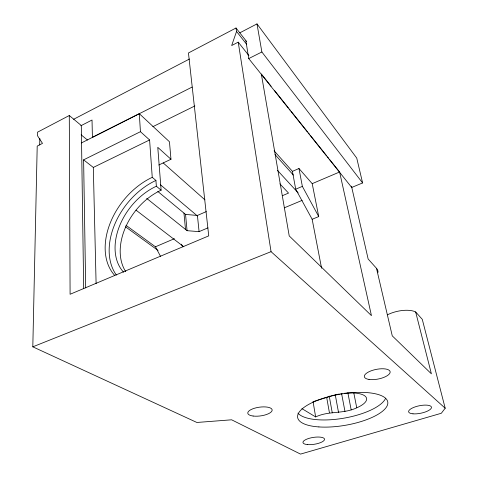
<?xml version="1.0" encoding="UTF-8"?>
<svg xmlns="http://www.w3.org/2000/svg" width="478" height="478" viewBox="0 0 478 478"><rect width="100%" height="100%" fill="white"/><g stroke="black" fill="none" stroke-linecap="round" stroke-linejoin="round"><path stroke-width="0.72" d="M39.686 144.977L39.823 138.327M387.473 314.817A19.921 8.461 -12.6 0 1 415.657 311.967L422.277 319.34L445.191 408.218L441.325 413.261L300.525 454.1L231.627 419.804L196.87 422.468L32.809 346.831L37.206 146.101L42.482 143.376L37.439 135.638L37.517 132.191L69.286 115.515L81.308 125.529L83.68 288.652M69.286 115.515L70.093 294.269L208.737 235.875L188.446 52.974L236.013 27.999L236.55 31.458L231.669 45.541L238.223 42.154L248.901 55.579M73.612 119.285L189.467 59.021M239.777 32.851L256.991 23.9L356.743 158.093L362.605 182.949L351.712 187.454L248.739 58.573L245.895 40.875M80.824 125.774L92.021 120.026L92.409 137.347L192.12 87.08M81.397 142.952L139.295 113.674L169.451 141.763L170.975 159.264L158.827 164.994M248.739 58.573L261.872 51.977L256.991 23.9M85.693 287.923L83.608 159.849L140.442 131.689L139.295 113.674M152.846 126.682L194.881 105.937M83.608 159.849L93.312 167.437L149.596 139.952L140.442 131.689M274.109 150.821L292.428 171.357L298.965 168.507L312.206 183.648L318.73 216.588L312.152 219.271L321.575 268.23M207.93 227.875L199.087 231.639L187.077 230.689L185.542 214.425L197.414 215.453L206.299 211.587M125.977 225.305L155.446 246.791L174.404 238.689M312.152 219.271L295.709 189.198L302.359 186.366L298.965 168.507M282.379 195.693L288.533 193.082L279.869 183.863M312.206 183.648L339.601 171.996L371.448 315.647L289.22 235.917L261.323 73.988L271.104 86.243M284.279 207.84L302.168 200.36M32.809 346.831L271.05 251.667L445.191 408.218M301.923 408.642L315.647 416.93C328.84 410.626 343.527 414.193 356.749 407.806A25.687 9.058 -9.9 0 0 365.724 396.722A25.687 9.058 -9.9 0 0 344.184 393.322M313.813 401.46L330.866 396.089A25.687 9.058 -9.9 0 1 336.715 394.541M125.517 226.817L158.081 250.466M136.015 210.147L183.797 246.773M146.71 198.388L187.077 230.689M81.158 134.85L87.516 140.048M157.788 191.439L185.888 214.694M149.596 139.952L152.249 177.338L155.924 180.439L156.36 186.229L161.116 190.196A54.952 38.843 -52.2 0 0 125.762 271.707M160.321 184.687L197.378 215.913M163.177 162.902L204.948 199.858M170.975 159.264L157.776 147.344L161.116 190.196M277.449 170.365L298.17 192.903M275.005 154.579L293.373 175.073M378.014 272.352A22.556 10.898 -12 0 0 376.497 268.319L368.144 259.01L351.659 186.952M274.366 90.324L288.348 107.825M289.28 108.99L290.212 110.161M291.144 111.326L307.45 131.743M308.382 132.908L309.314 134.079M310.246 135.244L326.558 155.661M327.49 156.826L328.422 157.997M329.354 159.162L339.601 171.996M236.55 31.458L246.678 44.37M236.013 27.999L246.582 41.532M261.872 51.977L362.605 182.949M302.359 186.366L318.73 216.588M155.446 246.791L160.638 256.584M181.413 244.204L182.727 246.738M415.657 311.967L431.395 373.832L392.265 335.855L376.497 268.319M351.432 186.193L351.712 187.454M353.786 392.838L356.749 407.806M347.853 392.761L351.169 409.831M341.645 393.92L344.961 411.403M335.281 394.93L338.526 412.424M292.428 171.357L295.709 189.198M329.223 396.035L332.258 412.825M326.665 397.338L329.42 412.705M313.036 401.496L315.647 416.93M238.223 42.154L271.05 251.667M197.414 215.453L199.087 231.639M183.97 213.128L185.494 229.416M93.312 167.437L96.102 283.591M337.384 394.404A25.687 9.058 -9.9 0 1 339.41 394.009M340.778 393.776A25.687 9.058 -9.9 0 1 342.152 393.573M385.632 398.216A45.488 16.055 -9.9 0 1 343.604 418.22A45.488 16.055 -9.9 0 1 297.961 413.135M114.624 275.316A63.413 44.311 -52.2 0 1 152.249 177.338M116.387 275.065A62.994 44.257 -52.2 0 1 155.924 180.439M123.587 272.197A55.424 38.909 -52.2 0 1 156.36 186.229M307.509 444.582A10.916 3.466 -8.9 0 0 324.508 439.646A10.916 3.466 -8.9 0 0 309.254 438.29A10.916 3.466 -8.9 0 0 307.509 444.582M412.992 413.823A11.645 3.806 -11.5 0 0 431.371 407.991A11.645 3.806 -11.5 0 0 415.77 406.676A11.645 3.806 -11.5 0 0 412.992 413.823M369.016 379.442A13.133 4.917 -11.1 0 0 389.982 372.9A13.133 4.917 -11.1 0 0 372.709 370.283A13.133 4.917 -11.1 0 0 369.016 379.442M253.131 416.033A12.291 4.398 -7.8 0 0 272.137 410.417A12.291 4.398 -7.8 0 0 254.655 408.188A12.291 4.398 -7.8 0 0 253.131 416.033M318.892 426.926A45.715 15.762 -9.8 0 0 387.813 403.396A45.715 15.762 -9.8 0 0 321.419 398.897A45.715 15.762 -9.8 0 0 318.892 426.926"/></g></svg>
